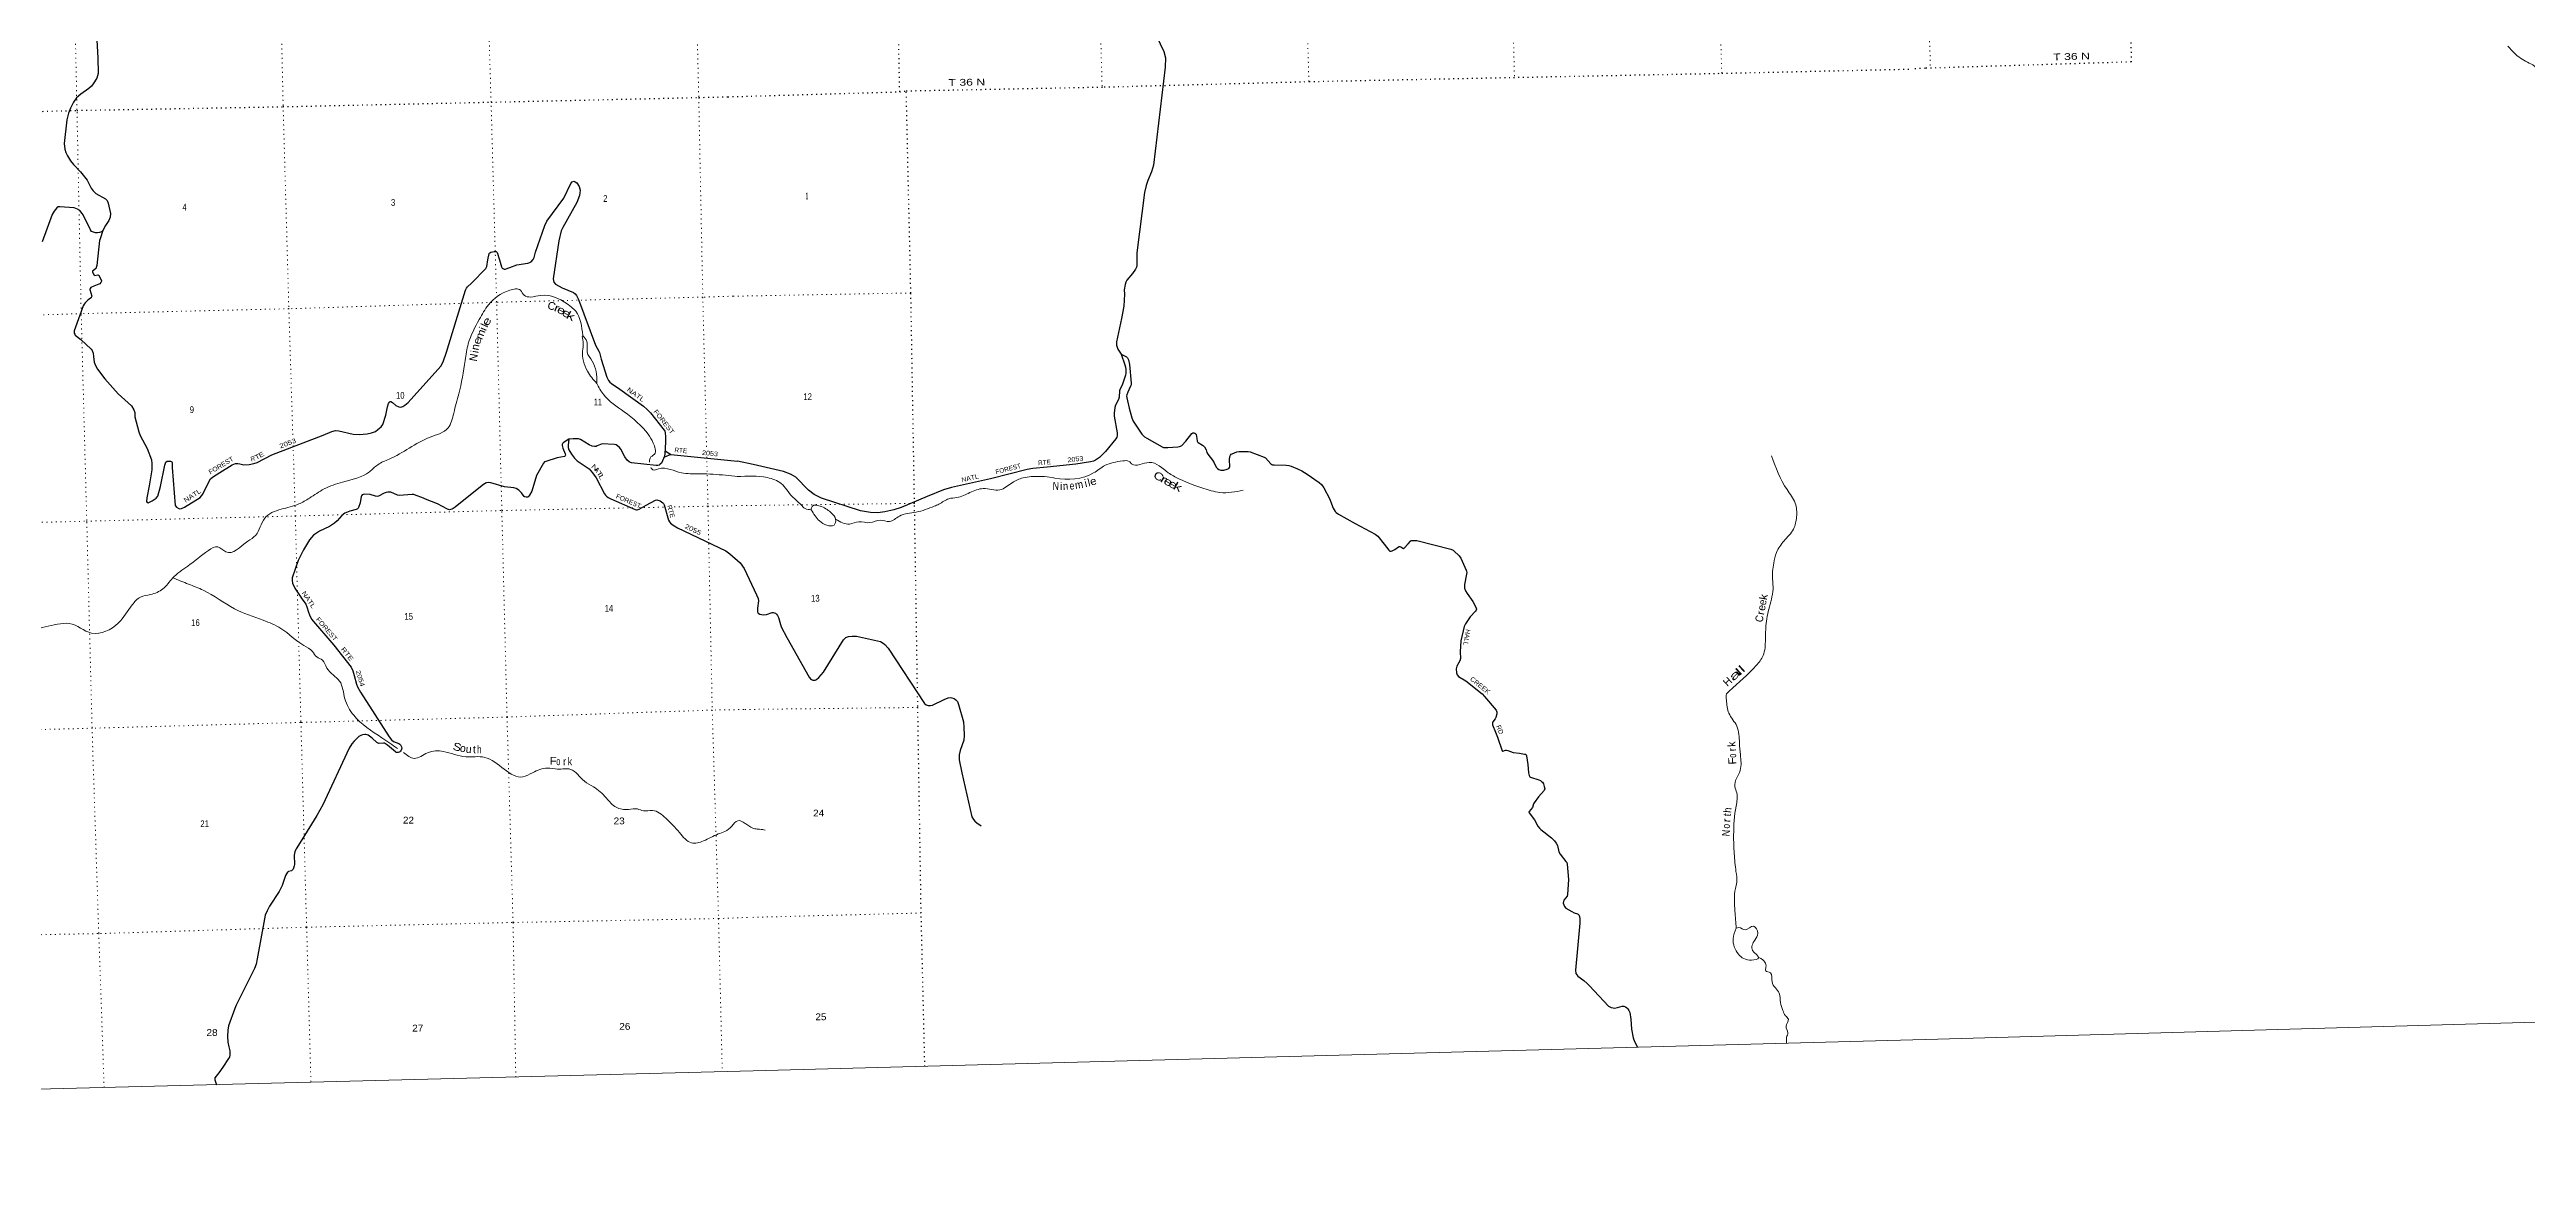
# Model space of a CAD drawing. Header units: feet. Extents: x 485078 to 733631, y 372822 to 564222.
# Drawn here: x 562675 to 626577, y 372822 to 401371 of the extents above; entities that cross this region are included whole.
import ezdxf
from ezdxf.enums import TextEntityAlignment as Align

# ---------------------------------------------------------------- set-up
doc = ezdxf.new("R2010")
doc.units = ezdxf.units.FT
doc.header["$LTSCALE"] = 80
doc.linetypes.add('DOTTED', pattern=[1.5, 0.3, -1.2])
for name, color, linetype, lineweight in [('29', 7, 'Continuous', 25), ('30', 7, 'Continuous', 25), ('39', 7, 'Continuous', 13), ('4', 7, 'Continuous', 13), ('41', 7, 'Continuous', 13), ('6', 7, 'DOTTED', 25), ('7', 7, 'DOTTED', 13)]:
    doc.layers.add(name, color=color, linetype=linetype, lineweight=lineweight)

msp = doc.modelspace()

# ---------------------------------------------------------------- linework, layer by layer
at = {"layer": '29'}
msp.add_line((578701.48, 390927.02), (580419.66, 390756.43), dxfattribs=at)
for points in [[(590938, 402324.33), (591422.07, 401321.76), (591463.24, 401156.99), (591460.51, 400914.16), (591154.49, 398384.69), (591106.69, 398217.08), (591006.88, 397989.51), (590965.12, 397865.65), (590927.78, 397683.67), (590729.17, 396130.17), (590723.69, 395798.26), (590716.07, 395754.51), (590695.48, 395709.19), (590614.95, 395596.71), (590464.96, 395420.84), (590440.26, 395367.29), (590424.06, 395309.72), (590403.21, 395169.56), (590403.79, 395060.29), (590389.45, 394752.39), (590333.09, 394431.07), (590199.43, 393832.85), (590198.4, 393790.62), (590203.56, 393745.43), (590236.48, 393643.36), (590318.21, 393512.25)], [(563892.59, 401612.54), (563925.1, 401154.17), (563925.4, 400754.78), (563914.13, 400694.25), (563891.24, 400632.35), (563797.24, 400482.89), (563756.22, 400427.49), (563688.38, 400368.53), (563479.38, 400220.23), (563367.77, 400121.79), (563290.71, 400010.92), (563212.78, 399861.12), (563163.57, 399725.68), (563124.76, 399560.11), (563054.88, 398947.95), (563067.23, 398801.42), (563091.79, 398718.12), (563136.91, 398627.83), (563213.3, 398496.37), (563292.76, 398406.2), (563473.79, 398220.59), (563647.72, 398003.1), (563748.52, 397797.8), (563803.39, 397726.97), (563867.71, 397657.6), (564118.28, 397518.86), (564158.17, 397478.67), (564190.04, 397411.73), (564244.1, 397142.6), (564240.19, 397051.84), (564202.63, 396963.83), (564115.34, 396832.29), (564052.18, 396705.44)], [(573169, 394381.85), (573408.4, 395162.24), (573431.22, 395215.07), (573459.93, 395247.9), (573558.92, 395345.93), (573930.51, 395721.22), (573952.1, 395754.76), (573960.3, 395773.23), (573984.77, 395948.8), (574016.71, 396107.13), (574030.02, 396130.29), (574057.71, 396145.67), (574144.66, 396158.98), (574197.16, 396157.98), (574212.54, 396148.75), (574222.11, 396136.8), (574284.01, 395948.65), (574335.59, 395768.29), (574356.09, 395736.29), (574373.52, 395722.95), (574401.2, 395709.61), (574428.21, 395710.17), (574548.47, 395747.68), (574730.56, 395815.1), (575012.4, 395858.9), (575065.63, 395875.83), (575099.47, 395899.42), (575151.27, 395953.44), (575181.49, 396006.13), (575214.52, 396148.95), (575452.11, 396831.63), (575507.56, 396948.01), (575799.69, 397341.57), (575943.7, 397541.24), (576126.87, 397916.58), (576155.58, 397957.62), (576198.48, 397971.99)], [(576198.48, 397971.99), (576233.5, 397961.73), (576274.52, 397928.89), (576336.04, 397838.6), (576360.65, 397740.1), (576350.28, 397606.52), (576282.6, 397425.03), (575915.65, 396781.8), (575874.47, 396695.42), (575810.96, 396437.32), (575670.6, 395460.4), (575681.87, 395374.09), (575725.14, 395318.49), (575899.65, 395224.17), (576190.18, 395102.64), (576231.45, 395070.39), (576268.37, 395025.24), (576322.62, 394922.41), (576758.15, 393742.68), (576845.18, 393595.57), (576863.07, 393560.08), (576907.82, 393381.19), (577056.29, 392918.71), (577099.92, 392832.62), (577131.71, 392790.56), (577169.98, 392758.17), (577388.45, 392610.51), (577995.21, 392172.28), (578096.56, 392085.67), (578182.69, 391999.49), (578532.2, 391554.52), (578547.71, 391529.57), (578555.91, 391490.59), (578564.11, 391371.57), (578567.2, 391244.5), (578552.83, 390943.71), (578543.07, 390880.43), (578461.07, 390704.62), (578431.84, 390672.84), (578399.03, 390650.27), (578368.27, 390642.06), (578327.4, 390640.5), (577686.58, 390708.34), (577659.75, 390716.96), (577628.99, 390733.38), (577577.72, 390778.52), (577518.27, 390869.45), (577409.57, 391067.86), (577376.1, 391107.97), (577325.49, 391151.99), (577292.68, 391172.51), (577254.69, 391183.5), (576932.77, 391200.21), (576886.58, 391187.89), (576805.63, 391146.86), (576780, 391135.57), (576736.58, 391129.4), (576674.39, 391138.65), (576593.79, 391174.08), (576373.47, 391315.64), (576321.67, 391327.44), (576185.12, 391326.8), (576074.06, 391321.84)], [(564052.18, 396705.44), (564011.55, 396671.19), (563961.3, 396649.63), (563913.11, 396642.46), (563857.74, 396645.77), (563808.53, 396656.83), (563761.36, 396681.45), (563728.3, 396719.07), (563543.54, 397105.88), (563518.34, 397146.23), (563456.82, 397216.01), (563395.3, 397257.05), (563311.98, 397287.53), (562937.08, 397317.98), (562900.06, 397311.43), (562863.15, 397286.81), (562797.53, 397204.73), (562746.54, 397119.1), (562485.5, 396407.53)], [(564052.18, 396705.44), (563977.49, 396491.45), (563966.45, 396446.74), (563895.76, 395796.74), (563880.08, 395746.54), (563874.95, 395734.23), (563861.55, 395719.11), (563787.28, 395655.74), (563781.64, 395649.07), (563782.94, 395638.28), (563821.58, 395558.54), (563830.86, 395550.57), (563844.7, 395546.98), (563920.06, 395556.73), (563934.95, 395553.47), (563942.62, 395549.54), (563949.28, 395540.83), (564015.58, 395418.3), (564014.91, 395395.13), (563996.45, 395360.24), (563969.79, 395331.52), (563947.7, 395315.55), (563819.76, 395263.71), (563743.7, 395229.43), (563720.16, 395210.59), (563710.38, 395194.03), (563710.89, 395180.18), (563743.59, 395096.12), (563762.15, 395009.86), (563760.62, 394993.96), (563753, 394977.25), (563746.26, 394967.28), (563735.49, 394956.5), (563663.96, 394908.26), (563633.48, 394881.09), (563596.05, 394839.54), (563566.83, 394802.09), (563542.83, 394757.66), (563458, 394522.27)], [(563458, 394522.27), (563312.13, 394117.55), (563307.92, 394087.46), (563310.99, 394055.66), (563324.33, 394025.9), (563339.5, 394007.23), (563486.29, 393891.99), (563745.74, 393645.25), (563773.27, 393608.84), (563803.16, 393538.54), (563811.93, 393456.41), (563824.21, 393307.32), (563856.47, 393218.42), (563914.28, 393123.95), (564103.21, 392876.57), (564447.75, 392487.93), (564785.97, 392179.89), (564849.48, 392078.6), (564871.58, 392009.75), (564878.89, 391895.64), (564982.32, 391509.05), (565015.63, 391418.71), (565197, 391080.27), (565304.28, 390788.32), (565316.58, 390686.18), (565311.49, 390532.09), (565244.38, 390114.38), (565186.32, 389805.94), (565177.13, 389717.61), (565189.44, 389688.89), (565218.15, 389680.68), (565324.78, 389729.93), (565427.32, 389799.7), (565472.2, 389849.85), (565533.86, 390101.85), (565645.77, 390651.99), (565673.4, 390727.22), (565711.69, 390752.67), (565792.34, 390755.95), (565829.26, 390739.54), (565841.56, 390723.12), (565841.6, 390590.55), (565919.49, 389610.91), (565947.13, 389569.66), (566008.88, 389530.91), (566038.43, 389528.83), (566079.44, 389532.93), (566157.48, 389567.15), (566558.79, 389820.07), (566629.03, 389902.3), (566713.11, 390084.62), (566830.51, 390295.7), (566879.22, 390345.54), (567064.32, 390465.43), (567383.69, 390657.45), (567470.41, 390692.23), (567531.34, 390694.39), (567580.56, 390686.18), (567689.58, 390663.71), (567826.64, 390665.66), (567947.62, 390690.73), (568031.71, 390719.02), (568410.22, 390921.04), (569736.58, 391424.59), (569957.33, 391521.37), (570050.72, 391541.94), (570137.79, 391537.79), (570510.16, 391453.15), (570660.72, 391441.34), (570869.89, 391461.87), (570984.5, 391481.87), (571087.26, 391519.32), (571148.78, 391568.57), (571234.91, 391642.45), (571273.63, 391697.49), (571351.63, 391943.86), (571398.32, 392153.07), (571423.58, 392237.54), (571444.08, 392278.58), (571458.44, 392292.94), (571481, 392295), (571526.11, 392270.37), (571607.64, 392186.88), (571686.07, 392155.46), (571740.1, 392150), (571788.6, 392163.67), (571841.92, 392196.5), (571926.9, 392266), (572771.99, 393203.02), (572832.41, 393318.97), (572917.58, 393562.24), (573169, 394381.85)], [(590318.21, 393512.25), (590417.95, 393240.19), (590432.02, 393182), (590438.19, 393122.27), (590442.31, 393023.41), (590434.68, 392971.67), (590345.88, 392716.11), (590299.25, 392622.81), (590281.9, 392568.52), (590266.32, 392404.48), (590250.62, 392347.08), (590171.64, 392200.58), (590156.15, 392141.91), (590138.7, 391996.67), (590141.1, 391918.95), (590221.87, 391482.46), (590218.98, 391407.61), (590207.66, 391373.62), (590182.39, 391327.52), (589919.9, 391003.96), (589758.95, 390846.35), (589658.1, 390780.44), (589606.64, 390755.72), (589534.41, 390733.29), (589150.1, 390677.08), (588416.79, 390598.09), (588045.42, 390569.32), (587894.95, 390543.76), (586950.55, 390302.58), (585948.02, 390077.06), (585740.87, 390012.86), (585317.79, 389842.19), (584649.56, 389562.91), (584453.68, 389500.35), (584227.27, 389450.92), (584042.02, 389422.09), (583851.36, 389427.33), (583599.11, 389476.28), (582592.12, 389797.56), (582405.67, 389897.87), (582255.89, 390005.78), (581925.66, 390341.61), (581870.51, 390379.83), (581791.72, 390420.47), (581607.61, 390487.68), (580829.49, 390670.29), (580419.66, 390756.43)], [(590318.21, 393512.25), (590457.95, 393441.67), (590482.43, 393417.84), (590507.13, 393364.29), (590534.89, 393249.82), (590577.11, 392762.87), (590576.08, 392722.71), (590565.17, 392686.38), (590493.31, 392532.48), (590470.08, 392466.28), (590462.88, 392430.24), (590467.63, 392388.08), (590530.82, 392120.97), (590599.76, 391875.16), (590632.51, 391788.28), (590755.7, 391603.91), (590859.1, 391448.81), (590920.45, 391384.4), (590980.54, 391343.77), (591375.74, 391125.44), (591414.84, 391111.02), (591465.15, 391105.67), (591525.99, 391104.85), (591787.4, 391121.32), (591830.62, 391131.62), (591854.15, 391141.8), (591884.14, 391160.46), (591991.49, 391271.4), (592147, 391464.26), (592170.24, 391481.76), (592192.88, 391483.82), (592225.82, 391477.64), (592244.14, 391461.15), (592254.63, 391440.56), (592270.33, 391338.56), (592279.33, 391273.73), (592291.37, 391250.19), (592312.27, 391232.54), (592417.23, 391171.09), (592445.02, 391149.12), (592469.72, 391120.29), (592516.38, 391042.63), (592535.59, 390980.23), (592558.34, 390932.66), (592680.55, 390778.6), (592717.49, 390707.99)], [(576074.06, 391321.84), (575923.81, 391224.82), (575913.56, 391212.5), (575903.31, 391194.04), (575901.25, 391157.1), (575920.8, 391091.65), (575979.6, 390941.77), (575986.36, 390905.72), (575979.18, 390890.34), (575961.21, 390876.67), (575772.15, 390841.38), (575481.89, 390749.77), (575444.98, 390733.35), (575422.15, 390704.91), (575239.01, 390387.1), (575117.06, 389978.04), (575060.47, 389874.57), (575038.94, 389848.93), (575011.26, 389829.43), (574967.71, 389824.67), (574940.51, 389830.46), (574921.03, 389845.84), (574851.34, 389936.68), (574781.58, 390005.9), (574715.96, 390046.94), (574651.56, 390066.66), (574416.17, 390096.78), (574061.56, 390196.42), (573998.22, 390202.9), (573947.98, 390193.67), (573920.3, 390184.44), (573835.07, 390125.81), (573139.15, 389564.25), (573089.77, 389529.84), (573049.79, 389512.4), (572995.44, 389499.06), (572939.05, 389512.4), (572685.83, 389651.18), (572377.06, 389774.24), (572321.55, 389796.04)], [(576074.06, 391321.84), (576055.08, 391167.38), (576055.88, 391105.32), (576071.49, 391048.36), (576139.5, 390935.91), (576215.03, 390834.95), (576289.84, 390766.25), (576592.97, 390556.21), (576686.69, 390457.38), (576775.26, 390328.85), (576989.21, 389910.5), (577014.86, 389876.81), (577045.55, 389847.92), (577084.86, 389818.85), (577158.68, 389779.71), (577783.01, 389507.51), (577813.84, 389502.51), (577839.17, 389501.12), (577864.53, 389504.93), (577890.04, 389512.36), (578065, 389617.95), (578310.1, 389745.59), (578344.88, 389756.07), (578368.24, 389751.47), (578425.83, 389728.46), (578495.38, 389681.7), (578511.43, 389661.89), (578527.66, 389630.2), (578642.05, 389229.41), (578667.64, 389189.22), (578692.25, 389156.38), (578762.8, 389105.41), (578879.95, 389037.84), (580119.93, 388442.74), (580226.16, 388368.4), (580488.28, 388131.19)], [(578556.65, 391023.63), (578701.48, 390927.02), (578540.18, 390861.66)], [(592717.49, 390707.99), (592775.34, 390597.41), (592804.2, 390563.15), (592841.25, 390538.43), (592894.76, 390524.01), (592946.22, 390521.95), (592967.72, 390524.39), (593059.43, 390544.61), (593103.75, 390568.99), (593119.12, 390589.92), (593121.18, 390606.4), (593118.54, 390800.04), (593127.35, 390872.09), (593141.76, 390913.29), (593156.72, 390932.69), (593182.92, 390946.24), (593306.42, 390993.61), (593368.78, 391001.86), (593596.64, 391005.97), (593649.96, 390996.26), (594010.36, 390861.8), (594043.19, 390838.33), (594181.44, 390688.81), (594205.9, 390672.31), (594226.48, 390664.07), (594269.38, 390657.1), (594582.88, 390652.5), (594646.38, 390645.53), (594710.18, 390624.94), (594875, 390558.24), (594984.97, 390504.45), (595118, 390420), (595428.53, 390204.77), (595488.49, 390152.14), (595552.03, 390068.83), (595700.28, 389790.44), (595789.14, 389542.32), (595814.46, 389497.28), (595845.34, 389460.21), (595870.04, 389433.43), (595931.48, 389390.9), (596359.62, 389148.68)], [(572321.55, 389796.04), (572092.88, 389885.84), (572071.61, 389894.08), (572028.55, 389894.08), (571695.09, 389867.23), (571649.17, 389875.61), (571476.36, 389952.3), (571454.36, 389957.69), (571405.14, 389957.69), (571360.03, 389949.48), (571307.21, 389927.63), (571159.69, 389853.06), (571128.3, 389846.88), (571086.27, 389847.91), (570946.3, 389891.83), (570795.07, 389901.26), (570769.43, 389898.18), (570742.36, 389882.39), (570724.32, 389863.3), (570713.04, 389843.8), (570685.4, 389678.97), (570645.37, 389558.56), (570634.09, 389539.07), (570620.76, 389525.73), (570587.12, 389506.77), (570424.55, 389464.1), (570292.65, 389410.82), (570215.41, 389351.55), (570093.89, 389215.07), (570026.07, 389152.26), (569901.83, 389070.67), (569638.37, 388948.6), (569484.69, 388844.46), (569379.71, 388727.73), (569223.21, 388469.18), (569091.46, 388193.11), (568938.15, 387748.89), (568933.06, 387672.75), (568945.36, 387611.19), (569006.47, 387476.1), (569194.23, 387198.4), (569283.73, 387067.39), (569317.08, 386999.75), (569355.34, 386861.44), (569378.06, 386788.31), (569431.11, 386683.75), (570012.17, 386008.61), (570454.67, 385444.24), (570501.92, 385345.18), (570537.71, 385222.96), (570596.48, 385002.42), (570622.82, 384931.24), (570699.24, 384799.19), (571435.35, 383643.57), (571496.92, 383567.13), (571547.8, 383527.42), (571688.96, 383468.57), (571708.66, 383455.82), (571728.65, 383435.8), (571754.03, 383383.47), (571760.95, 383354.25), (571759.41, 383329.1), (571749.16, 383302.42), (571728.75, 383275.79), (571710.19, 383259.33), (571692.25, 383249.59), (571669.18, 383242.91), (571630.22, 383240.86), (571615.35, 383244.46), (571597.88, 383256.17), (571392.76, 383432.46), (571346.2, 383467.61), (571317.49, 383479.92), (571290.21, 383484.26), (571169.1, 383477.01), (571149.33, 383481.97), (571122.67, 383498.39), (570999.51, 383611.84), (570897.1, 383685.12), (570869.41, 383698.46), (570837.63, 383707.69), (570810.8, 383707.8), (570746.37, 383698.46), (570702.28, 383681.02), (570652.66, 383651.11), (570530.63, 383532.79), (570474.66, 383461.45), (570408.23, 383355.91), (569723.57, 381890.09), (569571.45, 381619.54), (569183.53, 380989.13)], [(596359.62, 389148.68), (596874.49, 388871.15), (596942.5, 388818.91), (597106.8, 388613.55), (597228.52, 388455.1), (597237.27, 388446.36), (597254.25, 388437.59), (597272.34, 388432.49), (597289.76, 388434), (597314.96, 388442.74), (597379.8, 388474.67), (597480.66, 388548.81), (597497.65, 388555.52), (597515.02, 388555.19), (597538.29, 388546.75), (597585.63, 388511.74), (597605.57, 388505.36), (597618.06, 388505.06), (597626.8, 388511.74), (597723.11, 388622.21), (597784.78, 388692.48), (597807.34, 388705.69), (597830.06, 388711.02), (597907.25, 388711.02), (597946.83, 388705.9), (598825.15, 388487.91), (598883.39, 388463.36), (598908.09, 388442.77), (599043.94, 388310.95), (599085.48, 388251.08), (599224.04, 387945.36), (599234.33, 387916.52), (599236.87, 387881.47), (599234.33, 387838.25), (599176.15, 387570.13), (599175.67, 387509.74), (599181.85, 387474.72), (599204.49, 387410.87), (599244.29, 387337.56), (599390.41, 387131.64), (599471.04, 386989.67), (599487.51, 386940.24), (599480.44, 386909.85), (599466.92, 386882.57), (599326.29, 386737.26), (599236.39, 386612.76), (599203.46, 386561.27), (599172.6, 386487.81), (599089.33, 386123.19), (599068.22, 385837.33), (599075.85, 385667.38), (599063.52, 385606.59), (598985.29, 385469.65), (598973.97, 385433.61), (598967.16, 385397.32), (598977.06, 385292.52), (598994.55, 385242.06), (599028, 385202.97), (599211.46, 385093.26), (599632.83, 384752.1), (599697.46, 384689.05), (599999, 384329.64), (600018.04, 384278.37), (600015.46, 384234.89), (599987.68, 384143.24), (599968.85, 384111), (599909.47, 384029.96), (599899.59, 384001.68), (599899.18, 383955.81), (599978.09, 383761.33), (600027.28, 383636.95)], [(580488.28, 388131.19), (580592.3, 387984.46), (580915.59, 387306.95), (580960.74, 387212.09), (580965.04, 387152.7), (580938.71, 386965.8), (580940.15, 386870.18), (580960.74, 386837.23), (580998.38, 386807.82), (581047.18, 386796.04), (581101.72, 386792.95), (581168.35, 386802.88), (581318.88, 386853.71), (581342.55, 386852.68), (581373.18, 386845.53), (581402.24, 386832.08), (581430.03, 386804.28), (581453.69, 386770.3), (581478.2, 386723.32), (581546.66, 386480.64), (581697.08, 386204.06), (582269.78, 385181.78), (582304.79, 385144.2), (582334.64, 385120.51), (582368.6, 385107.12), (582401.63, 385104.89), (582424.17, 385107.12), (582458.14, 385124.63), (582522.62, 385177.35), (582639.69, 385308.36), (583160.57, 386145.49), (583222.79, 386206.98), (583289.11, 386234.37), (583379.22, 386244.06), (583497.13, 386240.71), (584116.23, 386099.77), (584181.96, 386062.81), (584223.13, 386025.73), (584307.7, 385929.62), (585249.12, 384505.93), (585289.33, 384468.63), (585346.96, 384452.16), (585404.59, 384452.16), (585452.58, 384465.61), (585753.24, 384608.27), (585857.42, 384649.88), (585915.05, 384658.12), (585952.01, 384650.74), (586013.85, 384629.29), (586055.02, 384600.45), (586096.18, 384559.26), (586125.3, 384480.04), (586250.96, 384030.76), (586267.02, 383889.87), (586275.25, 383679.78), (586264.11, 383559.84), (586171.72, 383290.01), (586139.41, 383181.35), (586138.94, 383052.35), (586210.47, 382714.69), (586469.34, 381581.71), (586509.9, 381513.03), (586547.78, 381468.8), (586596.35, 381422.4), (586713.38, 381348.43)], [(600027.28, 383636.95), (600149.26, 383281.27), (600157.49, 383273.03), (600171.76, 383271.64), (600239.82, 383299.81), (600265.84, 383300.81), (600295.4, 383293.63), (600437.57, 383241.31), (600599.85, 383224), (600729.7, 383200.95), (600755.43, 383193.74), (600769.04, 383180.61), (600783.22, 383155.63), (600813.4, 382933.16), (600832.55, 382715.28), (600849.08, 382644.85), (600865.55, 382616.01), (600880.69, 382601.44), (601095.03, 382537.18), (601137.25, 382519.21), (601168.12, 382496.55), (601192.82, 382471.84), (601215.74, 382429.6), (601238.1, 382366.79), (601248.39, 382307.06), (601235.28, 382262.3), (601090.98, 382098.1), (600973.61, 381943.53), (600961.39, 381916.15), (600930.05, 381822.14), (600850.11, 381723.15), (600841.88, 381706.67), (600845.49, 381686.06), (600986.85, 381502.25), (601075.5, 381341.08), (601112.91, 381291.67), (601145.48, 381258.7), (601426.27, 381040.27), (601499.51, 380964.17), (601542.73, 380906.5), (601578.25, 380840.6), (601616.83, 380677.88), (601644.05, 380618.07), (601797.96, 380430.72), (601816.49, 380401.88), (601830.24, 380360.78), (601859.22, 379963.17), (601841.18, 379578.03), (601828.59, 379533.4), (601746.5, 379429.73), (601733.92, 379397.01), (601727.97, 379357.64), (601740.32, 379314.39), (601760.9, 379267.02), (601798.09, 379225), (601948.51, 379136.54), (602013.05, 379109.46), (602095.38, 379082.68), (602115.96, 379070.32), (602127.02, 379055), (602148.89, 379008.53), (602159.19, 378946.74), (602158.35, 378835.46), (602041.7, 377624.29), (602054.21, 377544.12), (602105.22, 377472.49), (602262.48, 377359.96), (602342.37, 377280.48), (602404.12, 377218.69), (602898.11, 376699.66), (602930.01, 376678.04), (602966.2, 376663.3), (603012.34, 376651.26), (603046.31, 376650.23), (603129.92, 376664.25)], [(569183.53, 380989.13), (569039.72, 380755.42), (569022.77, 380718.92), (569006.37, 380677.87), (568996.11, 380639.91), (568987.75, 380590.5), (568992.53, 380348.34), (568989.44, 380319.28), (568968.43, 380257.2), (568958.68, 380235.14), (568945.35, 380214.62), (568934.08, 380203.34), (568914.06, 380190.79), (568841.29, 380171.01), (568827.44, 380163.32), (568818.05, 380153.92), (568765.41, 380066.36), (568735.65, 379992.23), (568678.13, 379808.99), (568595.5, 379655.37), (568349.24, 379281.37), (568286.57, 379160.38), (568240.6, 379046.3), (568035.63, 377922.3), (568001.52, 377779.36), (567959.72, 377673.96), (567488.96, 376726.65), (567453.98, 376640.49), (567293.7, 376192.48), (567271.47, 376076.18), (567262.97, 375919.09), (567271.47, 375772.48), (567300.94, 375647.52), (567324.79, 375546.75), (567322.83, 375444.17), (567316.58, 375386.7), (567296.08, 375345.66), (567145.74, 375126.52), (567040.78, 374976.35), (566943.36, 374849.07), (566943.36, 374799.82), (566979.31, 374672.23)], [(603129.92, 376664.25), (603249.05, 376694.51), (603292.66, 376695.5), (603337.55, 376680.1), (603364.31, 376659.5), (603397.24, 376626.54), (603423.47, 376588.24), (603444.58, 376533.86), (603473.17, 376363.19), (603491.67, 376102.81), (603529.19, 375879.43), (603561.9, 375784.15), (603639.12, 375637.95)]]:
    msp.add_lwpolyline(points, dxfattribs=at)
at = {"layer": '39'}
for points in [[(631489.24, 395428.83), (631129.31, 395490.66), (630271.39, 395603.65), (630114.15, 395765.65), (630095.21, 395963.28), (630041.3, 396271.24), (629847.46, 396775.98), (629615.14, 397122.15), (629455.18, 397478.12), (629355.97, 398154.9), (629297.48, 398567.86), (629157.31, 398691.86), (628711.18, 398873.26), (628409.54, 399084.38), (628302.39, 399425.44), (628206.94, 399700.08), (628058.75, 399821.87), (627935.39, 399917.97), (627777.42, 400027.4), (627717.34, 400092.67), (627607.05, 400231.54), (627410.53, 400433.03), (627163.76, 400627.26), (626981.02, 400677.48), (626818.12, 400906.05), (626647.85, 401023.27), (626301.63, 401243.43), (626100.73, 401458.97)], [(576431.94, 393996.66), (576249.45, 394620.35), (576140.69, 394727.75), (575344.43, 395029.65), (575089.33, 394988.49), (574920.12, 395033.17), (574824.7, 395163.26), (574547.95, 395163.8), (573999.56, 394785.07), (573762.08, 394411.02), (573478.89, 393782.76), (573400.88, 393353.59), (573232.97, 392488.8), (573102.73, 391993.15), (572956.39, 391612.16), (572498.05, 391373.98), (571433.08, 390805.58), (571143.08, 390664.18), (570931.28, 390481.01), (570235.58, 390214.41), (569760.95, 390038.32), (569379.35, 389800.77), (569107.85, 389649.9), (568649.98, 389514.82), (568225.8, 389281.86), (567992.65, 388841.27), (567789.82, 388690.76), (567221.71, 388414.42), (567019.23, 388544.85), (566774.08, 388449.47), (566240.66, 388047), (565849.41, 387738.38), (565598.47, 387460.88), (565282.38, 387314.53), (565018.03, 387248.8), (564808.82, 387049.55), (564449.41, 386580.34), (563761.56, 386320.08), (563185.31, 386568.96), (562879.06, 386546.24), (562258.74, 386377.24), (562118.16, 386295.57), (561843.6, 386174.91), (561051.92, 386054.56), (560685.97, 385831.7), (560379.71, 385867.59), (559972.89, 386007.13), (559703.24, 385977.59), (559332.61, 385831.38), (559104.74, 385645.64), (558780.48, 385618.25), (558425.22, 385494.8), (557966.41, 385444.57), (557331.08, 385475.15), (557070.08, 385371.12), (556879.69, 385269.55), (556703.76, 385216.97), (556335.81, 384935.43), (555650.24, 384493.34), (555237.57, 384161.75), (554970.1, 384069.63), (554670.92, 384134.07), (554470.38, 384034.16), (554298.69, 383975.67), (554192.89, 383939.67), (554182.1, 383990.55)], [(576790.75, 392761.42), (576553.56, 393076.6), (576426.52, 393593.66), (576440.58, 393828.6), (576425.02, 393985.71), (576515.49, 393881.72), (576546.68, 393565.48), (576673.78, 393337.44), (576775.98, 393070.14), (576790.75, 392761.42)], [(578150.21, 390725.65), (578168.65, 390834.41), (578278.26, 390935.22), (578252.16, 391221.32), (578119.08, 391447.13), (577498.97, 392027.98), (576972.69, 392466.56), (576790.75, 392761.42)], [(580430.19, 390354.75), (580113.14, 390390.32), (579473.42, 390430.85), (579204.74, 390431.66), (578975.71, 390454.05), (578386.41, 390554.94), (578239.69, 390533.7), (578186.26, 390591.97)], [(582956.06, 389256.22), (583314.19, 389133.82), (583552.45, 389187.78), (583842.04, 389168.96), (584108.14, 389234.14), (584341.9, 389196.92), (584599.02, 389336.57), (585031.25, 389440.72), (585499.98, 389592.83), (585621.1, 389646.18), (585878.22, 389785.83), (586079.11, 389814.04), (586419.48, 389942.85), (586760.79, 390047.43), (587194.29, 390016.12), (587508.4, 390196.47), (587790.19, 390324.97), (588223.1, 390360.38), (588340.31, 390358.97), (588614.64, 390317.29), (589611.34, 390449.94), (589904.72, 390643.62), (590360.68, 390760.84), (590524.75, 390749.16), (590591.9, 390685.09), (591046.99, 390721.38), (591534.04, 390457.59), (591808.76, 390302.68), (592645.08, 389992.1), (592871.16, 389944.46), (593468.65, 390006.64)], [(607103.15, 390888.34), (607500.76, 390020.34), (607710.32, 389672.72), (607746.51, 389316.19), (607667.86, 389003.63), (607423.28, 388698.64), (607227.02, 388397.58), (607156.96, 388123.79), (607127.11, 387699.92), (607140.12, 387522.46), (607047.6, 386997), (606955.67, 386507.96), (606943.22, 386155.56), (606882.73, 385740.58), (606704.97, 385482.73), (606007.57, 384826.04), (605941.84, 384750.62), (605935.84, 384594.65), (605999.79, 384251.36), (606206.86, 383915.77), (606274.06, 383489.69), (606296.17, 383183.16), (606289.89, 382776.4), (606152.68, 382360.39), (606205.48, 382198.68), (606186.42, 381860.17), (606122.85, 381111.37), (606137.57, 380632.64), (606184.01, 380169.32), (606202.84, 379895.02), (606168.76, 379733.9), (606157.42, 379146.94), (606188.71, 378709.32)], [(580416.57, 390356.28), (581194.84, 390329.78), (581552.26, 390178.15), (581838.22, 389839.63), (582054.1, 389639.9), (582171.48, 389531.31), (582322.15, 389500.9)], [(582322.15, 389500.9), (582539.41, 389214.26), (582731.73, 389100.56), (582915.26, 389107.85), (582955.95, 389255.08), (582850.87, 389410.68), (582589.63, 389582.31), (582348.99, 389588.93), (582317.85, 389501.77)], [(565859.84, 387746.75), (566262.91, 387580.88), (566642.05, 387424.22), (567448.37, 386948.84), (568183.88, 386650.9), (568645.68, 386440.5), (569238.76, 385998.17), (569462.26, 385844.21), (569568.05, 385706.39), (569716.33, 385624.6), (569830.55, 385418.36), (570157.35, 385082.02), (570294.32, 384627.96), (570521.17, 384203.28), (571248.71, 383619.94), (571653.38, 383340.4)], [(571805.2, 383239.5), (572082.93, 383089.07), (572425.32, 383234.31), (572834.25, 383266.64), (573410.68, 383128.93), (573901.99, 383115.61), (574886.98, 382614.07), (575137.82, 382719.76), (575521.54, 382838.13), (575783, 382812.82), (576118.54, 382806.23), (576472.46, 382503.17), (576705.77, 382357.64), (577041.11, 382066.06), (577291.77, 381828.15), (577610.77, 381774.51), (577842.72, 381784.55), (577995.86, 381737.3), (578231.84, 381747.48), (578574.18, 381545.08), (578928.33, 381177.35), (579236.61, 380909.1), (579543.89, 380960.15), (579927.52, 381139.15), (580098.92, 381205.71), (580273.93, 381343.14), (580430.7, 381481.96), (580571.45, 381442.36), (580662.47, 381380.83)], [(580662.47, 381380.83), (580875.14, 381272.76), (580994.76, 381261.34), (581141, 381240.86)], [(606192.46, 378710.1), (606108.64, 378433.11), (606245.16, 378042.14), (606584.58, 377885.74), (606768.15, 377943.6), (606611.07, 378137.58), (606669.35, 378402.81), (606745.16, 378581.77), (606639.21, 378759.58), (606418.59, 378667.89), (606260.84, 378724.32), (606188.71, 378709.32)], [(606776.16, 377953.87), (606931.99, 377834.83), (606957.46, 377700.34), (606950.86, 377611.09), (607070.05, 377559.2), (607115.69, 377322.37), (607300.77, 377032.43), (607332.29, 376795.04), (607394.9, 376589.21), (607460.86, 376452.29), (607535.17, 376360.19), (607477.52, 376181.94), (607520.63, 376009.73), (607490.69, 375897.3), (607490.89, 375743.25)]]:
    msp.add_spline(points, degree=3, dxfattribs=at)
at = {"layer": '4'}
msp.add_lwpolyline([(727552.54, 563611.91), (733631.22, 379550.22), (703073.68, 378562.1), (672514.8, 377616.02), (641954.65, 376711.97), (611393.28, 375849.96), (580830.76, 375029.99), (550267.15, 374252.07), (519702.48, 373516.18), (489136.84, 372822.34), (485083.98, 556942.67), (515396.36, 557630.76), (545707.77, 558360.55), (576018.15, 559132.03), (606327.43, 559945.21), (636635.58, 560800.08), (666942.51, 561696.64), (697248.19, 562634.88)], close=True, dxfattribs=at)
msp.add_lwpolyline([(727552.54, 563611.91), (733631.22, 379550.22), (703073.68, 378562.1), (672514.8, 377616.02), (641954.65, 376711.97), (611393.28, 375849.96), (580830.76, 375029.99), (550267.15, 374252.07), (519702.48, 373516.18), (489136.84, 372822.34), (485083.98, 556942.67), (515396.36, 557630.76), (545707.77, 558360.55), (576018.15, 559132.03), (606327.43, 559945.21), (636635.58, 560800.08), (666942.51, 561696.64), (697248.19, 562634.88)], close=True, dxfattribs=at)
at = {"layer": '6'}
for points in [[(615900.42, 422004.37), (615984.91, 417028.65), (616128.53, 411711.23), (616261.27, 406350.36), (616381.21, 401049.84), (611064.24, 400886.86), (610704.86, 400867.64)], [(584608.45, 400280.32), (584504.51, 405560.8), (584416.5, 410441.55)], [(580174.03, 400152.9), (584608.45, 400280.32), (584777.15, 400305.23), (589882.11, 400405.14), (595170.45, 400545.19), (600445.5, 400652.63), (605818.32, 400758.88), (610704.86, 400867.64)], [(549643.07, 399452.28), (552901.3, 399553.2), (558052.61, 399653.29), (563377.54, 399801.26), (568697.73, 399897.8), (574066.35, 400014.07), (579429.19, 400134.88), (580174.03, 400152.9)], [(585257.61, 375146.16), (585161.76, 379101.17), (585074.31, 384424.78), (584990.11, 389665.59), (584896.62, 395092.1), (584777.15, 400305.23)]]:
    msp.add_lwpolyline(points, dxfattribs=at)
at = {"layer": '7'}
for p, q in [((610549.81, 421856.38), (611199.79, 400891.01)), ((584896.62, 395092.1), (580308.48, 395009.41)), ((577891.13, 389555.5), (578564.64, 389569.58)), ((584990.11, 389665.59), (580449.67, 389608.23)), ((585075.18, 384402.56), (580587.15, 384349.52)), ((585161.76, 379101.17), (580727.32, 378986.94))]:
    msp.add_line(p, q, dxfattribs=at)
for points in [[(589255.71, 421280.25), (589347.49, 418984.48), (589415.41, 416323.2), (589538.16, 410989.65), (589678.16, 405726.98), (589831.21, 400404.99)], [(595166.44, 400546.27), (595000.28, 405838.03), (594831.32, 411146.57), (594687.72, 416497.39), (594562.83, 421421.92)], [(599961.33, 421567.34), (600048.46, 416626.57), (600195.89, 411272.93), (600344.13, 405986.52), (600466.64, 400653.79)], [(605817.41, 400759.28), (605645.74, 406110.9), (605520.25, 411449.63), (605341.64, 416771.46), (605196.49, 421709.61)], [(564083.52, 374598.52), (563944.67, 378580.78), (563772.11, 383876.55), (563634.55, 389230.25), (563490.96, 394570.68), (563382.37, 399816.95), (563270.16, 405109.03), (563149.49, 410395.07), (563025.33, 415710.45), (562910.83, 420595.39)], [(568216.16, 420731.09), (568338.13, 415780.26), (568458.79, 410547.25), (568586.71, 405234.61), (568701.35, 399915.9), (568848.57, 394697.39), (568950.97, 391412.69)], [(574704.04, 374870.69), (574633.74, 378856.07), (574477.96, 384154.19), (574343.39, 389481.33), (574209.29, 394852.95), (574066.35, 400014.07), (573903.46, 405342.26), (573774.99, 410672.71), (573642.24, 415943.36), (573490.35, 420866.48)], [(578862.12, 421006.07), (578989.74, 416040.29), (579117.42, 410737.17), (579300.88, 405456.18), (579423.28, 400130.64), (579529.27, 394986.43), (579625.2, 391091.35)], [(580308.48, 395009.41), (579529.27, 394986.43), (574209.29, 394852.95), (568850.98, 394685.32), (563499.41, 394558.6), (558122.59, 394400.07), (553021.23, 394233.29), (549774.67, 394137.87)], [(568958.8, 391161.5), (569015.41, 389345.55), (569159.89, 384031.04), (569307.29, 378734.5), (569418.46, 374734.6)], [(579630.67, 390869.32), (579662.12, 389592.53), (579772.05, 384335.28), (579934.6, 378958.57), (580029.82, 375009.08)], [(549905.52, 388854.45), (553151.43, 388968.21), (558277.03, 389073.23), (563618.86, 389206.11), (569017.5, 389340.06), (574343.39, 389481.33), (577763.11, 389552.83)], [(578793.86, 389574.38), (579662.12, 389592.53), (580449.67, 389608.23)], [(580587.15, 384349.52), (579772.05, 384335.28), (574477.96, 384154.19), (569150.24, 384015.35), (563782.14, 383867.11), (558472.52, 383728.28), (553227.69, 383580.88), (550038.54, 383483.31)], [(550169.14, 378209.45), (553415.68, 378285.9), (558616.11, 378470.23), (563988.36, 378570.74), (569307.29, 378734.5), (574633.74, 378856.07), (579934.6, 378958.57), (580727.32, 378986.94)]]:
    msp.add_lwpolyline(points, dxfattribs=at)

# ---------------------------------------------------------------- texts
at = {"layer": '30'}
for s, rotation, width, p in [('NATL', 324.161, 1.25, (577558.83, 392573.8)), ('FOREST', 308.149, 1.15, (578249.6, 392027.63)), ('2053', 20.789, 1.25, (568633.52, 391080.69)), ('FOREST', 31.016, 1.1, (566823.03, 390409.01)), ('2053', 354.33, 1.15, (579504.43, 390917.64)), ('2053', 6.148, 1.15, (588944.09, 390725.29)), ('NATL', 32.931, 1.2, (566184.77, 389681.71)), ('FOREST', 336.443, 1.05, (577275.66, 389807.86)), ('NATL', 12.678, 1.1, (586216.22, 390211.09)), ('RTE', 285.929, 1.05, (578604.17, 389603.86)), ('2055', 334.362, 1.25, (579052.53, 389032.66)), ('NATL', 304.064, 1.2, (569174.32, 387352.82)), ('FOREST', 310.717, 1.15, (569536.88, 386668.16)), ('HALL', 260.136, 1.05, (599217.86, 386427.09)), ('RTE', 308.099, 1.25, (570185.6, 385900.86)), ('2054', 286.322, 1.2, (570576.2, 385340.61)), ('CREEK', 321.005, 1.1, (599310.85, 385115.05))]:
    msp.add_text(s, height=120, rotation=rotation, dxfattribs=dict(at, width=width)).set_placement(p)
for s, rotation, p in [('RTE', 354.33, (578791.22, 390988.45)), ('FOREST', 14.326, (587095.87, 390417.59)), ('RTE', 4.43, (588182.4, 390650.14)), ('RD', 292.085, (599992.82, 383919.66))]:
    msp.add_text(s, height=120, rotation=rotation, dxfattribs=at).set_placement(p)
for s, rotation, width, p in [('R', 15.707, 0.95, (567936.64, 390759.23)), ('T', 26.09, 1.4, (568061.74, 390812.66)), ('E', 28.09, 1.3, (568170.45, 390871.12)), ('N', 316.282, 1.65, (576706.07, 390541.2)), ('T', 304.571, 1.65, (576818.33, 390392.74)), ('L', 297.086, 1.45, (576862.34, 390312.33))]:
    msp.add_text(s, height=120, rotation=rotation, dxfattribs=dict(at, width=width)).set_placement(p, align=Align.CENTER)
msp.add_text('A', height=120, rotation=313.48, dxfattribs=at).set_placement((576751.76, 390487.75), align=Align.CENTER)
at = {"layer": '41'}
for s, rotation, width, p in [('l', 65.781, 1.05, (573985.81, 394215.96)), ('e', 61.782, 1.45, (574036.7, 394312.69)), ('C', 342.419, 1.05, (575597.78, 394664.55)), ('r', 339.02, 1.35, (575728.49, 394614.31)), ('e', 334.716, 1.35, (575835.99, 394560.19)), ('e', 331.121, 1.45, (575963.56, 394481.38)), ('k', 333.769, 1.55, (576076.88, 394408.88)), ('n', 79.546, 1.05, (573752.13, 393679.68)), ('e', 72.865, 1.1, (573801.59, 393828.82)), ('m', 67.515, 1.15, (573878.63, 393989.58)), ('i', 66.781, 1.1, (573945.03, 394129.81)), ('C', 331.218, 1.3, (591240.23, 390276.71)), ('N', 356.955, 0.85, (588629.93, 390016.05)), ('n', 3.633, 0.9, (588892.64, 390014.42)), ('e', 3.633, 0.8, (589059.08, 390023.3)), ('m', 10.559, 0.95, (589251.52, 390050.8)), ('e', 17.024, 1.1, (589627.87, 390144.21)), ('r', 331.218, 1.6, (591372.71, 390203.92)), ('e', 330.393, 1.45, (591487.12, 390139.2)), ('e', 330.771, 1.45, (591613.05, 390068.99)), ('k', 333.108, 1.55, (591738.66, 390001.92)), ('k', 79.628, 1.1, (606991.14, 387234.53)), ('C', 79.496, 0.9, (606884.89, 386674.74)), ('r', 79.211, 1.1, (606912.89, 386824.32)), ('e', 79.628, 0.95, (606964.34, 387096.47)), ('a', 42.488, 2.05, (606219.71, 385167.58)), ('l', 42.488, 1.7, (606322.62, 385253.8)), ('l', 42.488, 1.7, (606402.41, 385326.31)), ('S', 343.928, 1.2, (573163.82, 383289.49)), ('h', 0.019, 0.8, (573763.19, 383221.5)), ('F', 359.622, 1.1, (575669.24, 382926.85)), ('o', 359.976, 0.7, (575800.32, 382915.22)), ('k', 0.068, 0.85, (576101.59, 382911.33)), ('F', 92.595, 1.15, (606186.58, 383027.78)), ('o', 90.611, 0.7, (606187.44, 383158.2)), ('h', 84.764, 0.9, (606064.09, 381745.24)), ('N', 86.157, 0.85, (606022.5, 381156.81)), ('o', 84.906, 0.8, (606026.01, 381331.83))]:
    msp.add_text(s, height=200, rotation=rotation, dxfattribs=dict(at, width=width)).set_placement(p, align=Align.CENTER)
for s, rotation, p in [('N', 79.85, (573711.32, 393412.02)), ('i', 79.546, (573742.61, 393560.34)), ('i', 359.916, (588774.77, 390010.62)), ('i', 13.566, (589430.93, 390087.37)), ('l', 14.566, (589514.82, 390108.21)), ('e', 79.211, (606937.96, 386955.81)), ('H', 42.654, (606032.55, 384995.71)), ('o', 349.042, (573323.46, 383253.44)), ('k', 94.629, (606169.22, 383463.24)), ('u', 355.515, (573482.52, 383228.4)), ('t', 0.665, (573637.75, 383220.4)), ('r', 0.965, (575963.97, 382910.48)), ('r', 93.621, (606183.35, 383321.71)), ('t', 84.764, (606053.75, 381622.66)), ('r', 84.764, (606038.13, 381480.91))]:
    msp.add_text(s, height=200, rotation=rotation, dxfattribs=at).set_placement(p, align=Align.CENTER)
at = {"layer": '6', "width": 1.35}
for rotation, p in [(1.756, (614369.42, 401090.64)), (0.99, (585867.36, 400432.27))]:
    msp.add_text('T 36 N', height=175, rotation=rotation, dxfattribs=at).set_placement(p)
at = {"layer": '7'}
for s, width, p in [('3', 0.85, (571482.96, 397340.3)), ('2', 0.85, (576957.39, 397442.1)), ('1', 0.4, (582181.34, 397507.63)), ('4', 0.85, (566103.54, 397219.16)), ('10', 0.85, (571612.08, 392364.24)), ('11', 0.65, (576716.2, 392193.35)), ('12', 0.85, (582123.4, 392330.7)), ('9', 0.85, (566291.32, 391996.06)), ('13', 0.85, (582321.74, 387131.82)), ('16', 0.85, (566329.51, 386503.35)), ('15', 0.85, (571829.47, 386663.8)), ('14', 0.85, (576994.85, 386870.69)), ('22', 1.1, (571791.37, 381408.25)), ('23', 1.1, (577227.4, 381388.67)), ('24', 1.1, (582374.43, 381590.45)), ('21', 0.85, (566565.13, 381316.75)), ('25', 1.1, (582432.35, 376336.23)), ('28', 1.1, (566724.21, 375930.75)), ('27', 1.1, (572031.59, 376044.75)), ('26', 1.1, (577374.1, 376088.66))]:
    msp.add_text(s, height=175, dxfattribs=dict(at, width=width)).set_placement(p)

doc.saveas('drawing.dxf')
